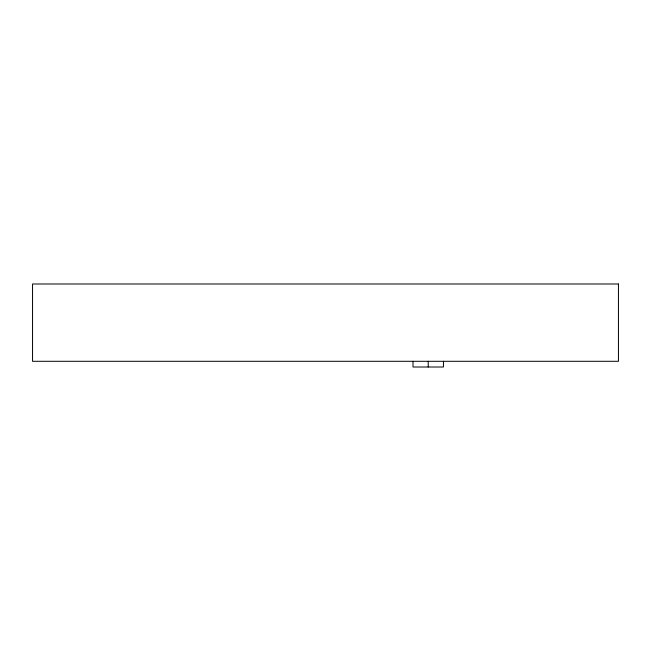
<?xml version="1.0" encoding="UTF-8"?>
<svg xmlns="http://www.w3.org/2000/svg" width="651" height="651" viewBox="0 0 651 651"><rect width="100%" height="100%" fill="white"/><g stroke="black" fill="none" stroke-linecap="round" stroke-linejoin="round"><path stroke-width="0.98" d="M443.445 361.297L443.445 367.009L413.003 367.009L413.003 361.297M428.22 361.297L428.22 367.009M618.45 283.991L32.55 283.991L32.55 361.297L618.45 361.297L618.45 283.991"/></g></svg>
